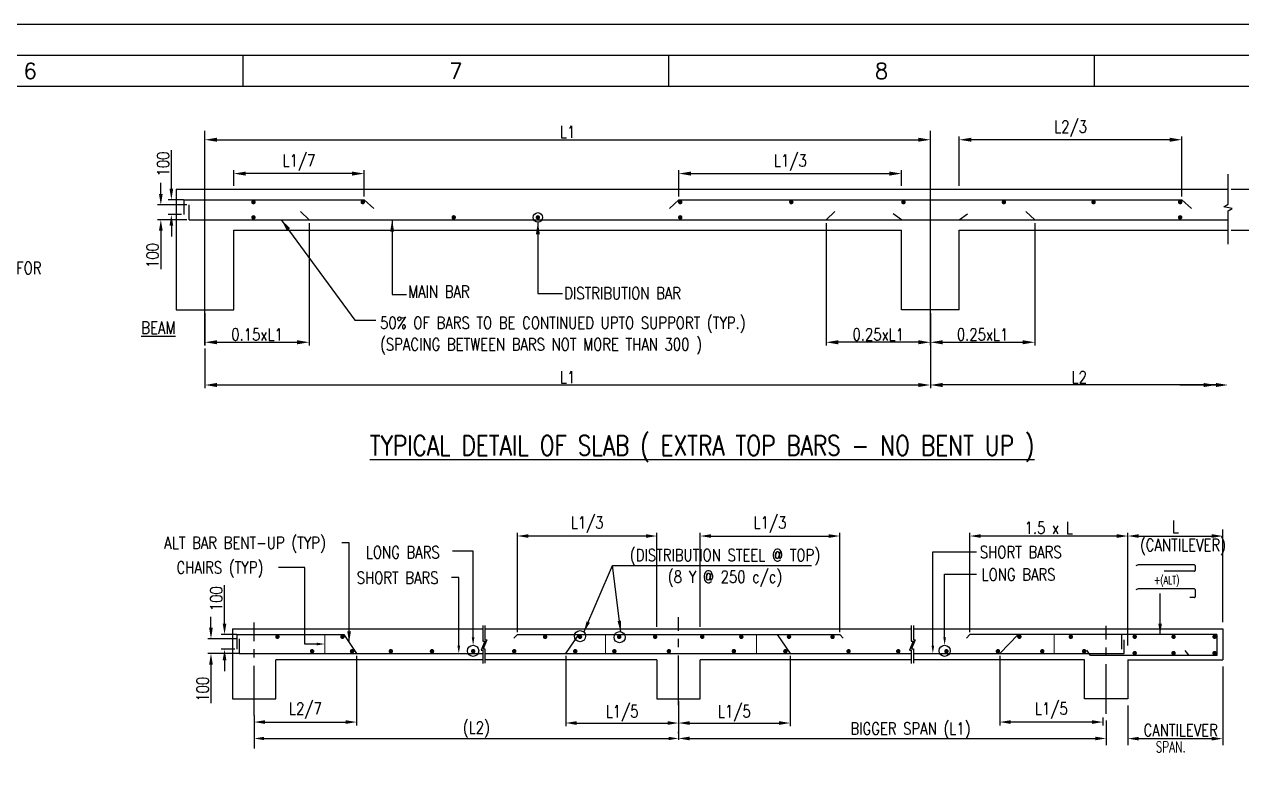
# Model space of a CAD drawing. Extents: x -69352 to 1013721, y -547461 to -186867.
# Drawn here: x 565119 to 592756, y -289501 to -272741 of the extents above; entities that cross this region are included whole.
import ezdxf
from ezdxf.enums import TextEntityAlignment as Align

# ---------------------------------------------------------------- set-up
doc = ezdxf.new("R2010")
doc.units = 0
doc.header["$LTSCALE"] = 500
doc.header["$MEASUREMENT"] = 0
doc.header["$PDMODE"] = 35
doc.header["$PDSIZE"] = -15
doc.linetypes.add('CENTER2', pattern=[1.125, 0.75, -0.125, 0.125, -0.125])
doc.layers.get('DEFPOINTS').update_dxf_attribs({"color": 4})
for name, color, linetype in [('CENTERLINE', 8, 'CENTER2'), ('col & circal', 8, 'CENTER2'), ('CUTOUT2', 9, 'Continuous'), ('DIM', 5, 'Continuous'), ('dimention', 7, 'Continuous'), ('hat', 8, 'Continuous'), ('other', 5, 'Continuous'), ('PNA', 10, 'Continuous'), ('S-CONCRET LINE', 4, 'Continuous'), ('S-REINFORCEMENT', 6, 'Continuous'), ('S-SCHEDULE', 2, 'Continuous'), ('S-TEXT-1 @ 1', 4, 'Continuous'), ('S-TITLE', 6, 'Continuous'), ('ST', 6, 'Continuous'), ('TXT', 4, 'Continuous')]:
    doc.layers.add(name, color=color, linetype=linetype)
doc.layers.add('LINE', color=253, linetype='Continuous', lineweight=18)
doc.styles.add('ROMANS', font='simplex.shx', dxfattribs={"width": 0.8, "height": 275})
doc.dimstyles.new('5', dxfattribs={"dimtxt": 250, "dimasz": 250, "dimexe": 60, "dimexo": 60, "dimgap": 150, "dimtad": 1, "dimdec": 0, "dimlfac": 0.2, "dimzin": 0, "dimdsep": 46, "dimtxsty": 'ROMANS', "dimcen": -250, "dimclrd": 5, "dimclre": 5, "dimclrt": 4, "dimadec": 0, "dimazin": 0, "dimtfac": 1, "dimtdec": 0, "dimtix": 1, "dimtofl": 0, "dimtmove": 2, "dimatfit": 3, "dimfxl": 0, "dimtolj": 1, "dimtzin": 0, "dimarcsym": 0})
doc.dimstyles.new('Copy of INT2TIMES', dxfattribs={"dimtxt": 300, "dimasz": 275, "dimexe": 75, "dimexo": 75, "dimgap": 40, "dimtad": 1, "dimdec": 0, "dimlfac": 0.5, "dimrnd": 5, "dimzin": 0, "dimdsep": 46, "dimtxsty": 'ROMANS', "dimcen": -1, "dimclrd": 5, "dimclre": 5, "dimclrt": 4, "dimadec": 0, "dimazin": 0, "dimtfac": 1, "dimtdec": 0, "dimtix": 1, "dimtofl": 0, "dimtmove": 2, "dimatfit": 3, "dimfxl": 0, "dimtolj": 1, "dimtzin": 0, "dimarcsym": 0})
doc.dimstyles.new('Copy(2) of Standard', dxfattribs={"dimtxt": 300, "dimasz": 250, "dimexe": 75, "dimexo": 50, "dimgap": 50, "dimtad": 1, "dimdec": 0, "dimrnd": 5, "dimzin": 0, "dimdsep": 46, "dimtxsty": 'ROMANS', "dimcen": 0, "dimclrd": 5, "dimclre": 5, "dimclrt": 4, "dimadec": 0, "dimazin": 0, "dimtfac": 1, "dimtdec": 0, "dimtofl": 0, "dimtmove": 0, "dimatfit": 3, "dimfxl": 0, "dimtolj": 1, "dimtzin": 0, "dimarcsym": 0})
doc.dimstyles.new('INT1', dxfattribs={"dimtxt": 250, "dimasz": 250, "dimexe": 150, "dimexo": 60, "dimgap": 75, "dimtad": 1, "dimdec": 0, "dimzin": 0, "dimdsep": 46, "dimtxsty": 'ROMANS', "dimcen": -250, "dimclrd": 5, "dimclre": 5, "dimclrt": 4, "dimadec": 0, "dimazin": 0, "dimtfac": 1, "dimtdec": 0, "dimtix": 1, "dimtofl": 0, "dimtmove": 2, "dimatfit": 3, "dimfxl": 0, "dimtolj": 1, "dimtzin": 0, "dimarcsym": 0})

# ---------------------------------------------------------------- blocks, each defined once
blk = doc.blocks.new('A1')
at = {"flags": 128}
blk.add_lwpolyline([(0, 0), (82779, 0), (82779, 58231), (0, 58231)], close=True, dxfattribs=at)
at = {"layer": 'PNA'}
for p, q in [((41389, 57739), (41389, 57247)), ((48124, 57739), (48124, 57247)), ((54858, 57739), (54858, 57247))]:
    blk.add_line(p, q, dxfattribs=at)
at = {"layer": 'PNA', "color": 1}
for points in [[(984, 492), (82287, 492), (82287, 57739), (984, 57739)], [(1969, 984), (81794, 984), (81794, 57247), (1969, 57247)]]:
    blk.add_lwpolyline(points, close=True, dxfattribs=at)
at = {"layer": 'PNA', "style": 'ROMANS'}
for s, p in [('6', (38023, 57493)), ('7', (44757, 57493)), ('8', (51491, 57493))]:
    blk.add_text(s, height=246, dxfattribs=at).set_placement(p, align=Align.MIDDLE)
blk = doc.blocks.new('*D41')
at = {"layer": 'DEFPOINTS', "color": 0}
for p in [(589681, -288390), (579972, -288982), (589681, -288952)]:
    blk.add_point(p, dxfattribs=at)
at = {"layer": 'DIM', "color": 5, "lineweight": -2}
for p, q in [((579972, -288832), (579972, -288802)), ((589681, -288540), (589681, -289102)), ((580222, -288952), (589431, -288952))]:
    blk.add_line(p, q, dxfattribs=at)
at = {"layer": 'DIM', "color": 5}
for points in [[(580222, -288910), (580222, -288993), (579972, -288952)], [(589431, -288993), (589431, -288910), (589681, -288952)]]:
    blk.add_solid(points, dxfattribs=at)
blk = doc.blocks.new('*D42')
at = {"layer": 'DEFPOINTS', "color": 0}
for p in [(583631, -284356), (580462, -286464), (583631, -286592)]:
    blk.add_point(p, dxfattribs=at)
at = {"layer": 'TXT', "color": 5, "linetype": 'ByBlock', "lineweight": -2}
for p, q in [((580462, -286414), (580462, -284281)), ((583631, -286542), (583631, -284281))]:
    blk.add_line(p, q, dxfattribs=at)
at = {"layer": 'TXT', "color": 5, "lineweight": -2}
blk.add_line((580712, -284356), (583381, -284356), dxfattribs=at)
at = {"layer": 'TXT', "color": 5}
for points in [[(580712, -284315), (580712, -284398), (580462, -284356)], [(583381, -284398), (583381, -284315), (583631, -284356)]]:
    blk.add_solid(points, dxfattribs=at)
at = {"layer": 'TXT', "color": 4, "insert": (582047, -284097), "char_height": 275, "attachment_point": 5, "style": 'ROMANS'}
blk.add_mtext('\\A1;L1/3', dxfattribs=at)
blk = doc.blocks.new('*D43')
at = {"layer": 'DEFPOINTS', "color": 0}
for p in [(582504, -287023), (579972, -288053), (582504, -288601)]:
    blk.add_point(p, dxfattribs=at)
at = {"layer": 'DIM', "color": 5, "lineweight": -2}
for p, q in [((582504, -287073), (582504, -288676)), ((579972, -288103), (579972, -288676)), ((580222, -288601), (582254, -288601))]:
    blk.add_line(p, q, dxfattribs=at)
at = {"layer": 'DIM', "color": 5}
for points in [[(580222, -288559), (580222, -288643), (579972, -288601)], [(582254, -288643), (582254, -288559), (582504, -288601)]]:
    blk.add_solid(points, dxfattribs=at)
at = {"layer": 'DIM', "color": 4, "insert": (581238, -288381), "char_height": 275, "attachment_point": 5, "style": 'ROMANS'}
blk.add_mtext('\\A1;L1/5', dxfattribs=at)
blk = doc.blocks.new('*D44')
at = {"layer": 'DEFPOINTS', "color": 0}
for p in [(577409, -287023), (579972, -288053), (579972, -288601)]:
    blk.add_point(p, dxfattribs=at)
at = {"layer": 'DIM', "color": 5, "lineweight": -2}
for p, q in [((577409, -287073), (577409, -288676)), ((579972, -288103), (579972, -288676)), ((577659, -288601), (579722, -288601))]:
    blk.add_line(p, q, dxfattribs=at)
at = {"layer": 'DIM', "color": 5}
for points in [[(577659, -288559), (577659, -288643), (577409, -288601)], [(579722, -288643), (579722, -288559), (579972, -288601)]]:
    blk.add_solid(points, dxfattribs=at)
at = {"layer": 'DIM', "color": 4, "insert": (578690, -288381), "char_height": 275, "attachment_point": 5, "style": 'ROMANS'}
blk.add_mtext('\\A1;L1/5', dxfattribs=at)
blk = doc.blocks.new('*D45')
at = {"layer": 'DEFPOINTS', "color": 0}
for p in [(572663, -287023), (570336, -288423), (572663, -288579)]:
    blk.add_point(p, dxfattribs=at)
at = {"layer": 'DIM', "color": 5, "lineweight": -2}
for p, q in [((572663, -287073), (572663, -288654)), ((570336, -288473), (570336, -288654)), ((570586, -288579), (572413, -288579))]:
    blk.add_line(p, q, dxfattribs=at)
at = {"layer": 'DIM', "color": 5}
for points in [[(570586, -288537), (570586, -288621), (570336, -288579)], [(572413, -288621), (572413, -288537), (572663, -288579)]]:
    blk.add_solid(points, dxfattribs=at)
at = {"layer": 'DIM', "color": 4, "insert": (571499, -288319), "char_height": 275, "attachment_point": 5, "style": 'ROMANS'}
blk.add_mtext('\\A1;L2/7', dxfattribs=at)
blk = doc.blocks.new('*D46')
at = {"layer": 'DEFPOINTS', "color": 0}
for p in [(576312, -284356), (576312, -286592), (579480, -286464)]:
    blk.add_point(p, dxfattribs=at)
at = {"layer": 'TXT', "color": 5, "linetype": 'ByBlock', "lineweight": -2}
for p, q in [((576312, -286542), (576312, -284281)), ((579480, -286414), (579480, -284281))]:
    blk.add_line(p, q, dxfattribs=at)
at = {"layer": 'TXT', "color": 5, "lineweight": -2}
blk.add_line((579230, -284356), (576562, -284356), dxfattribs=at)
at = {"layer": 'TXT', "color": 5}
for points in [[(576562, -284315), (576562, -284398), (576312, -284356)], [(579230, -284398), (579230, -284315), (579480, -284356)]]:
    blk.add_solid(points, dxfattribs=at)
at = {"layer": 'TXT', "color": 4, "insert": (577896, -284097), "char_height": 275, "attachment_point": 5, "style": 'ROMANS'}
blk.add_mtext('\\A1;L1/3', dxfattribs=at)
blk = doc.blocks.new('*D47')
at = {"layer": 'DEFPOINTS', "color": 0}
for p in [(592328, -287165), (590171, -288053), (592328, -288955)]:
    blk.add_point(p, dxfattribs=at)
at = {"layer": 'DIM', "color": 5, "lineweight": -2}
for p, q in [((592328, -287315), (592328, -289105)), ((590171, -288203), (590171, -289105)), ((590421, -288955), (592078, -288955))]:
    blk.add_line(p, q, dxfattribs=at)
at = {"layer": 'DIM', "color": 5}
for points in [[(590421, -288914), (590421, -288997), (590171, -288955)], [(592078, -288997), (592078, -288914), (592328, -288955)]]:
    blk.add_solid(points, dxfattribs=at)
at = {"layer": 'DIM', "color": 4, "insert": (591249, -288880), "char_height": 275, "attachment_point": 5, "style": 'ROMANS'}
blk.add_mtext('\\A1;   ', dxfattribs=at)
blk = doc.blocks.new('*D48')
at = {"layer": 'DEFPOINTS', "color": 0}
for p in [(586583, -284356), (586583, -286592), (590171, -286894)]:
    blk.add_point(p, dxfattribs=at)
at = {"layer": 'DIM', "color": 5, "lineweight": -2}
for p, q in [((586583, -286542), (586583, -284281)), ((589921, -284356), (586833, -284356)), ((590171, -286844), (590171, -284281))]:
    blk.add_line(p, q, dxfattribs=at)
at = {"layer": 'DIM', "color": 5}
for points in [[(586833, -284315), (586833, -284398), (586583, -284356)], [(589921, -284398), (589921, -284315), (590171, -284356)]]:
    blk.add_solid(points, dxfattribs=at)
at = {"layer": 'DIM', "color": 4, "insert": (588377, -284169), "char_height": 275, "attachment_point": 5, "style": 'ROMANS'}
blk.add_mtext('\\A1;1.5 x L', dxfattribs=at)
blk = doc.blocks.new('*D49')
at = {"layer": 'DEFPOINTS', "color": 0}
for p in [(590171, -284356), (592328, -284356), (592328, -286464)]:
    blk.add_point(p, dxfattribs=at)
at = {"layer": 'DIM', "color": 5, "lineweight": -2}
for p, q in [((590171, -284206), (590171, -284206)), ((590421, -284356), (592078, -284356)), ((592328, -286314), (592328, -284206))]:
    blk.add_line(p, q, dxfattribs=at)
at = {"layer": 'DIM', "color": 5}
for points in [[(590421, -284315), (590421, -284398), (590171, -284356)], [(592078, -284398), (592078, -284315), (592328, -284356)]]:
    blk.add_solid(points, dxfattribs=at)
at = {"layer": 'DIM', "color": 4, "insert": (591249, -284144), "char_height": 275, "attachment_point": 5, "style": 'ROMANS'}
blk.add_mtext('\\A1;L', dxfattribs=at)
blk = doc.blocks.new('*D50')
at = {"layer": 'DEFPOINTS', "color": 0}
for p in [(569664, -286592), (569991, -286592), (569946, -286927)]:
    blk.add_point(p, dxfattribs=at)
at = {"layer": 'TXT', "color": 5, "linetype": 'ByBlock', "lineweight": -2}
for p, q in [((569664, -286342), (569664, -285468)), ((569941, -286592), (569589, -286592)), ((569896, -286927), (569589, -286927)), ((569664, -287177), (569664, -287427))]:
    blk.add_line(p, q, dxfattribs=at)
at = {"layer": 'TXT', "color": 5}
for points in [[(569622, -286342), (569705, -286342), (569664, -286592)], [(569705, -287177), (569622, -287177), (569664, -286927)]]:
    blk.add_solid(points, dxfattribs=at)
at = {"layer": 'TXT', "color": 4, "insert": (569476, -285780), "char_height": 275, "attachment_point": 5, "rotation": 90, "style": 'ROMANS'}
blk.add_mtext('\\A1;100', dxfattribs=at)
blk = doc.blocks.new('*D51')
at = {"layer": 'DEFPOINTS', "color": 0}
for p in [(569998, -286688), (569356, -287023), (570043, -287023)]:
    blk.add_point(p, dxfattribs=at)
at = {"layer": 'DIM', "color": 5, "lineweight": -2}
for p, q in [((569356, -286438), (569356, -286188)), ((569948, -286688), (569281, -286688)), ((569993, -287023), (569281, -287023)), ((569356, -287273), (569356, -288147))]:
    blk.add_line(p, q, dxfattribs=at)
at = {"layer": 'DIM', "color": 5}
for points in [[(569314, -286438), (569397, -286438), (569356, -286688)], [(569397, -287273), (569314, -287273), (569356, -287023)]]:
    blk.add_solid(points, dxfattribs=at)
at = {"layer": 'DIM', "color": 4, "insert": (569168, -287835), "char_height": 275, "attachment_point": 5, "rotation": 90, "style": 'ROMANS'}
blk.add_mtext('\\A1;100', dxfattribs=at)
blk = doc.blocks.new('*D116')
at = {"layer": 'DEFPOINTS', "color": 0}
for p in [(569872, -276129), (569872, -276483), (572836, -276725)]:
    blk.add_point(p, dxfattribs=at)
at = {"layer": 'DIM', "color": 5, "lineweight": -2, "ltscale": 2}
for p, q in [((569872, -276408), (569872, -276054)), ((572836, -276650), (572836, -276054)), ((572561, -276129), (570147, -276129))]:
    blk.add_line(p, q, dxfattribs=at)
at = {"layer": 'DIM', "color": 5}
for points in [[(570147, -276083), (570147, -276175), (569872, -276129)], [(572561, -276175), (572561, -276083), (572836, -276129)]]:
    blk.add_solid(points, dxfattribs=at)
at = {"layer": 'DIM', "color": 4, "insert": (571354, -275880), "char_height": 275, "attachment_point": 5, "style": 'ROMANS'}
blk.add_mtext('\\A1;L1/7', dxfattribs=at)
blk = doc.blocks.new('*D117')
at = {"layer": 'DEFPOINTS', "color": 0}
for p in [(585036, -276129), (585036, -276483), (579981, -276725)]:
    blk.add_point(p, dxfattribs=at)
at = {"layer": 'DIM', "color": 5, "lineweight": -2, "ltscale": 2}
for p, q in [((579981, -276650), (579981, -276054)), ((585036, -276408), (585036, -276054)), ((580256, -276129), (584761, -276129))]:
    blk.add_line(p, q, dxfattribs=at)
at = {"layer": 'DIM', "color": 5}
for points in [[(580256, -276083), (580256, -276175), (579981, -276129)], [(584761, -276175), (584761, -276083), (585036, -276129)]]:
    blk.add_solid(points, dxfattribs=at)
at = {"layer": 'DIM', "color": 4, "insert": (582509, -275880), "char_height": 275, "attachment_point": 5, "style": 'ROMANS'}
blk.add_mtext('\\A1;L1/3', dxfattribs=at)
blk = doc.blocks.new('*D118')
at = {"layer": 'DEFPOINTS', "color": 0}
for p in [(586345, -275361), (586345, -276483), (591400, -276725)]:
    blk.add_point(p, dxfattribs=at)
at = {"layer": 'DIM', "color": 5, "lineweight": -2, "ltscale": 2}
for p, q in [((586345, -276408), (586345, -275286)), ((591125, -275361), (586620, -275361)), ((591400, -276650), (591400, -275286))]:
    blk.add_line(p, q, dxfattribs=at)
at = {"layer": 'DIM', "color": 5}
for points in [[(586620, -275315), (586620, -275406), (586345, -275361)], [(591125, -275406), (591125, -275315), (591400, -275361)]]:
    blk.add_solid(points, dxfattribs=at)
at = {"layer": 'DIM', "color": 4, "insert": (588872, -275111), "char_height": 275, "attachment_point": 5, "style": 'ROMANS'}
blk.add_mtext('\\A1;L2/3', dxfattribs=at)
blk = doc.blocks.new('*D119')
at = {"layer": 'DEFPOINTS', "color": 0}
for p in [(592447, -276483), (593211, -276483), (592447, -277417)]:
    blk.add_point(p, dxfattribs=at)
at = {"layer": 'DIM', "color": 5, "lineweight": -2, "ltscale": 2}
for p, q in [((592522, -276483), (593286, -276483)), ((593211, -277142), (593211, -276758)), ((592522, -277417), (593286, -277417))]:
    blk.add_line(p, q, dxfattribs=at)
at = {"layer": 'DIM', "color": 5}
for points in [[(593257, -276758), (593165, -276758), (593211, -276483)], [(593165, -277142), (593257, -277142), (593211, -277417)]]:
    blk.add_solid(points, dxfattribs=at)
at = {"layer": 'DIM', "color": 4, "insert": (593211, -276950), "char_height": 275, "attachment_point": 5, "rotation": 90, "style": 'ROMANS'}
blk.add_mtext('\\A1;THK.', dxfattribs=at)
blk = doc.blocks.new('*D120')
at = {"layer": 'DEFPOINTS', "color": 0}
for p in [(585690, -275361), (569217, -276483), (585690, -276483)]:
    blk.add_point(p, dxfattribs=at)
at = {"layer": 'DIM', "color": 5, "lineweight": -2, "ltscale": 2}
for p, q in [((569217, -276408), (569217, -275286)), ((569492, -275361), (585415, -275361)), ((585690, -276408), (585690, -275286))]:
    blk.add_line(p, q, dxfattribs=at)
at = {"layer": 'DIM', "color": 5}
for points in [[(569492, -275315), (569492, -275406), (569217, -275361)], [(585415, -275406), (585415, -275315), (585690, -275361)]]:
    blk.add_solid(points, dxfattribs=at)
at = {"layer": 'DIM', "color": 4, "insert": (577454, -275183), "char_height": 275, "attachment_point": 5, "style": 'ROMANS'}
blk.add_mtext('\\A1;L1', dxfattribs=at)
blk = doc.blocks.new('*D149')
at = {"layer": 'DEFPOINTS', "color": 0}
for p in [(571586, -277176), (569217, -279224), (571586, -279958)]:
    blk.add_point(p, dxfattribs=at)
at = {"layer": 'DIM', "color": 5, "lineweight": -2, "ltscale": 2}
for p, q in [((571586, -277251), (571586, -280033)), ((569217, -279299), (569217, -280033)), ((569492, -279958), (571311, -279958))]:
    blk.add_line(p, q, dxfattribs=at)
at = {"layer": 'DIM', "color": 5}
for points in [[(569492, -279912), (569492, -280004), (569217, -279958)], [(571311, -280004), (571311, -279912), (571586, -279958)]]:
    blk.add_solid(points, dxfattribs=at)
at = {"layer": 'DIM', "color": 4, "insert": (570402, -279780), "char_height": 275, "attachment_point": 5, "style": 'ROMANS'}
blk.add_mtext('\\A1;0.15xL1', dxfattribs=at)
blk = doc.blocks.new('*D150')
at = {"layer": 'DEFPOINTS', "color": 0}
for p in [(583321, -277176), (585690, -279224), (583321, -279958)]:
    blk.add_point(p, dxfattribs=at)
at = {"layer": 'DIM', "color": 5, "lineweight": -2, "ltscale": 2}
for p, q in [((583321, -277251), (583321, -280033)), ((585690, -279299), (585690, -280033)), ((585415, -279958), (583596, -279958))]:
    blk.add_line(p, q, dxfattribs=at)
at = {"layer": 'DIM', "color": 5}
for points in [[(583596, -279912), (583596, -280004), (583321, -279958)], [(585415, -280004), (585415, -279912), (585690, -279958)]]:
    blk.add_solid(points, dxfattribs=at)
at = {"layer": 'DIM', "color": 4, "insert": (584506, -279780), "char_height": 275, "attachment_point": 5, "style": 'ROMANS'}
blk.add_mtext('\\A1;0.25xL1', dxfattribs=at)
blk = doc.blocks.new('*D151')
at = {"layer": 'DEFPOINTS', "color": 0}
for p in [(585690, -279224), (569217, -280021), (585690, -280928)]:
    blk.add_point(p, dxfattribs=at)
at = {"layer": 'DIM', "color": 5, "lineweight": -2, "ltscale": 2}
for p, q in [((585690, -279299), (585690, -281003)), ((569217, -280096), (569217, -281003)), ((569492, -280928), (585415, -280928))]:
    blk.add_line(p, q, dxfattribs=at)
at = {"layer": 'DIM', "color": 5}
for points in [[(569492, -280882), (569492, -280974), (569217, -280928)], [(585415, -280974), (585415, -280882), (585690, -280928)]]:
    blk.add_solid(points, dxfattribs=at)
at = {"layer": 'DIM', "color": 4, "insert": (577454, -280751), "char_height": 275, "attachment_point": 5, "style": 'ROMANS'}
blk.add_mtext('\\A1;L1', dxfattribs=at)
blk = doc.blocks.new('*D152')
at = {"layer": 'DEFPOINTS', "color": 0}
for p in [(585690, -279224), (585690, -280928), (592447, -280928)]:
    blk.add_point(p, dxfattribs=at)
at = {"layer": 'DIM', "color": 5, "lineweight": -2, "ltscale": 2}
for p, q in [((585690, -279299), (585690, -281003)), ((592172, -280928), (585965, -280928)), ((592447, -281003), (592447, -281003))]:
    blk.add_line(p, q, dxfattribs=at)
at = {"layer": 'DIM', "color": 5}
for points in [[(585965, -280882), (585965, -280974), (585690, -280928)], [(592172, -280974), (592172, -280882), (592447, -280928)]]:
    blk.add_solid(points, dxfattribs=at)
at = {"layer": 'DIM', "color": 4, "insert": (589069, -280751), "char_height": 275, "attachment_point": 5, "style": 'ROMANS'}
blk.add_mtext('\\A1;L2', dxfattribs=at)
blk = doc.blocks.new('*D156')
at = {"layer": 'DEFPOINTS', "color": 0}
for p in [(588060, -277176), (585690, -279224), (588060, -279958)]:
    blk.add_point(p, dxfattribs=at)
at = {"layer": 'DIM', "color": 5, "lineweight": -2, "ltscale": 2}
for p, q in [((588060, -277251), (588060, -280033)), ((585690, -279299), (585690, -280033)), ((585965, -279958), (587785, -279958))]:
    blk.add_line(p, q, dxfattribs=at)
at = {"layer": 'DIM', "color": 5}
for points in [[(585965, -279912), (585965, -280004), (585690, -279958)], [(587785, -280004), (587785, -279912), (588060, -279958)]]:
    blk.add_solid(points, dxfattribs=at)
at = {"layer": 'DIM', "color": 4, "insert": (586875, -279780), "char_height": 275, "attachment_point": 5, "style": 'ROMANS'}
blk.add_mtext('\\A1;0.25xL1', dxfattribs=at)
blk = doc.blocks.new('*D157')
at = {"layer": 'DEFPOINTS', "color": 0}
for p in [(587265, -287023), (589607, -288423), (587265, -288579)]:
    blk.add_point(p, dxfattribs=at)
at = {"layer": 'DIM', "color": 5, "lineweight": -2}
for p, q in [((587265, -287073), (587265, -288654)), ((589607, -288473), (589607, -288654)), ((589357, -288579), (587515, -288579))]:
    blk.add_line(p, q, dxfattribs=at)
at = {"layer": 'DIM', "color": 5}
for points in [[(587515, -288537), (587515, -288621), (587265, -288579)], [(589357, -288621), (589357, -288537), (589607, -288579)]]:
    blk.add_solid(points, dxfattribs=at)
at = {"layer": 'DIM', "color": 4, "insert": (588436, -288319), "char_height": 275, "attachment_point": 5, "style": 'ROMANS'}
blk.add_mtext('\\A1;L1/5', dxfattribs=at)
blk = doc.blocks.new('*D201')
at = {"layer": 'DEFPOINTS', "color": 0}
for p in [(568456, -276725), (568784, -276725), (568739, -277060)]:
    blk.add_point(p, dxfattribs=at)
at = {"layer": 'TXT', "color": 5, "linetype": 'ByBlock', "lineweight": -2}
for p, q in [((568456, -276475), (568456, -275601)), ((568734, -276725), (568381, -276725)), ((568689, -277060), (568381, -277060)), ((568456, -277310), (568456, -277560))]:
    blk.add_line(p, q, dxfattribs=at)
at = {"layer": 'TXT', "color": 5}
for points in [[(568415, -276475), (568498, -276475), (568456, -276725)], [(568498, -277310), (568415, -277310), (568456, -277060)]]:
    blk.add_solid(points, dxfattribs=at)
at = {"layer": 'TXT', "color": 4, "insert": (568269, -275913), "char_height": 275, "attachment_point": 5, "rotation": 90, "style": 'ROMANS'}
blk.add_mtext('\\A1;100', dxfattribs=at)
blk = doc.blocks.new('*D202')
at = {"layer": 'DEFPOINTS', "color": 0}
for p in [(568861, -276841), (568217, -277176), (568861, -277176)]:
    blk.add_point(p, dxfattribs=at)
at = {"layer": 'DIM', "color": 5, "lineweight": -2}
for p, q in [((568217, -276591), (568217, -276341)), ((568811, -276841), (568142, -276841)), ((568811, -277176), (568142, -277176)), ((568217, -277426), (568217, -278300))]:
    blk.add_line(p, q, dxfattribs=at)
at = {"layer": 'DIM', "color": 5}
for points in [[(568175, -276591), (568259, -276591), (568217, -276841)], [(568259, -277426), (568175, -277426), (568217, -277176)]]:
    blk.add_solid(points, dxfattribs=at)
at = {"layer": 'DIM', "color": 4, "insert": (568029, -277988), "char_height": 275, "attachment_point": 5, "rotation": 90, "style": 'ROMANS'}
blk.add_mtext('\\A1;100', dxfattribs=at)

msp = doc.modelspace()

# ---------------------------------------------------------------- linework, layer by layer
at = {"layer": 'CENTERLINE', "ltscale": 3}
for p, q in [((570335.602, -288426.653), (570335.602, -286321.93)), ((579971.615, -288193.728), (579971.615, -286196.446)), ((589681.293, -288390.228), (589681.293, -286392.946))]:
    msp.add_line(p, q, dxfattribs=at)
at = {"layer": 'col & circal', "linetype": 'CENTER2', "ltscale": 50}
for p, q in [((569217.167, -280020.81), (569217.167, -275158.78)), ((585690.473, -280020.81), (585690.473, -275158.78))]:
    msp.add_line(p, q, dxfattribs=at)
at = {"layer": 'CUTOUT2', "linetype": 'Continuous', "elevation": 0}
msp.add_lwpolyline([(592447.303, -277733.157), (592447.319, -276976.801), (592544.385, -276920.755), (592351.103, -276882.868), (592447.319, -276824.921), (592447.297, -276141.863)], dxfattribs=at)
at = {"layer": 'DIM', "color": 5}
for p, q in [((575307.459, -284702.014), (574837.289, -284702.014)), ((585745.984, -284712.963), (586739.78, -284712.963)), ((571484.954, -285068.09), (570891.851, -285068.09)), ((574982.08, -285294.651), (574814.522, -285294.651)), ((586012.947, -285223.684), (586733.186, -285223.684)), ((571758.456, -286807.605), (571484.954, -286807.605))]:
    msp.add_line(p, q, dxfattribs=at)
at = {"layer": 'DIM'}
for p, q in [((575307.459, -286655.681), (575307.459, -284702.014)), ((585745.984, -286843.048), (585745.984, -284712.963)), ((571484.954, -286807.605), (571484.954, -285068.09)), ((574982.08, -286843.048), (574982.08, -285294.651)), ((586012.947, -286655.681), (586012.947, -285223.684)), ((579971.615, -288441.305), (579971.615, -288981.655)), ((570561.53, -288951.57), (579745.687, -288951.57))]:
    msp.add_line(p, q, dxfattribs=at)
at = {"layer": 'DIM', "color": 8}
for points in [[(575529.735, -286390.305), (575529.735, -286743.393), (575570.406, -286743.393), (575490.714, -286949.081), (575529.735, -286949.081), (575529.735, -287246.305)], [(575576.235, -286390.256), (575576.235, -286713.893), (575616.906, -286713.893), (575537.214, -286919.581), (575576.235, -286919.581), (575576.235, -287246.073)], [(585256.735, -286390.305), (585256.735, -286743.393), (585297.406, -286743.393), (585217.714, -286949.081), (585256.735, -286949.081), (585256.735, -287246.305)], [(585303.235, -286390.256), (585303.235, -286713.893), (585343.906, -286713.893), (585264.214, -286919.581), (585303.235, -286919.581), (585303.235, -287246.073)]]:
    msp.add_lwpolyline(points, dxfattribs=at)
at = {"layer": 'DIM'}
msp.add_solid([(579745.687, -288913.908), (579745.687, -288989.217), (579971.615, -288951.57)], dxfattribs=at)
at = {"layer": 'dimention', "color": 5, "linetype": 'ByBlock'}
msp.add_line((570335.602, -288426.653), (570335.602, -289177.486), dxfattribs=at)
at = {"layer": 'dimention', "color": 5}
for points in [[(574952.036, -286845.534), (575012.126, -286845.534), (574982.08, -287025.802)], [(575277.413, -286655.681), (575337.494, -286655.681), (575307.459, -286835.94)], [(585776.03, -286843.048), (585715.94, -286843.048), (585745.984, -287023.316)], [(586042.994, -286655.681), (585982.904, -286655.681), (586012.947, -286835.94)]]:
    msp.add_solid(points, dxfattribs=at)
at = {"layer": 'dimention', "color": 5, "linetype": 'ByBlock'}
msp.add_solid([(570561.53, -288913.908), (570561.53, -288989.217), (570335.602, -288951.57)], dxfattribs=at)
at = {"layer": 'hat'}
for centre, radius in [((576778.192, -277123.189), 107.407), ((577736.278, -286629.314), 126.431), ((578633.191, -286652.7), 126.431), ((575307.459, -286962.377), 126.431), ((586012.947, -286962.377), 126.431)]:
    msp.add_circle(centre, radius, dxfattribs=at)
at = {"layer": 'LINE'}
for p, q in [((571938.714, -286591.907), (571938.714, -287023.316)), ((578315.737, -286591.907), (578315.737, -287023.316)), ((581741.454, -286591.907), (581741.454, -287023.316)), ((588498.714, -286591.907), (588498.714, -287023.316))]:
    msp.add_line(p, q, dxfattribs=at)
at = {"layer": 'other'}
msp.add_solid([(571758.456, -286777.573), (571758.456, -286837.652), (571938.714, -286807.605)], dxfattribs=at)
at = {"layer": 'S-CONCRET LINE', "color": 130}
for p, q in [((568562.785, -276483.392), (592447.308, -276483.392)), ((568562.785, -276483.392), (568562.785, -279223.585)), ((569871.548, -277417.028), (585036.091, -277417.028)), ((569871.548, -279223.585), (569871.548, -277417.028)), ((585036.091, -279223.585), (585036.091, -277417.028)), ((586344.854, -277417.028), (592447.308, -277417.028)), ((586344.854, -279223.585), (586344.854, -277417.028)), ((568562.785, -279223.585), (569871.548, -279223.585)), ((586344.854, -279223.585), (585036.091, -279223.585)), ((569844.346, -286463.606), (575529.735, -286463.606)), ((569844.346, -286463.606), (569844.346, -288053.25)), ((575576.235, -286463.606), (585256.735, -286463.606)), ((585303.235, -286463.606), (592327.986, -286463.606)), ((592327.986, -286463.606), (592327.986, -287164.921)), ((570826.849, -288053.25), (570826.849, -287164.921)), ((575529.735, -287164.921), (570826.849, -287164.921)), ((579479.943, -287164.921), (575576.235, -287164.921)), ((579479.943, -287164.921), (579479.943, -288053.25)), ((585256.735, -287164.921), (580462.446, -287164.921)), ((580462.446, -288053.25), (580462.446, -287164.921)), ((589188.284, -287164.921), (585303.235, -287164.921)), ((589188.284, -288053.25), (589188.284, -287164.921)), ((590170.787, -287164.921), (590170.787, -288053.25)), ((590170.787, -287164.921), (592327.986, -287164.921)), ((569844.346, -288053.25), (570826.849, -288053.25)), ((579479.943, -288053.25), (580462.446, -288053.25)), ((590170.787, -288053.25), (589188.284, -288053.25))]:
    msp.add_line(p, q, dxfattribs=at)
at = {"layer": 'S-REINFORCEMENT', "linetype": 'ByBlock', "ltscale": 6}
for p, q in [((568738.584, -276724.637), (568738.584, -277059.527)), ((568738.584, -276724.637), (572836.208, -276724.637)), ((568860.95, -277175.784), (568860.95, -276840.893)), ((572836.208, -276724.637), (573050.957, -276921.336)), ((568860.95, -277175.784), (592447.308, -277175.784)), ((571386.099, -276992.506), (571586.195, -277175.784)), ((583521.54, -276992.506), (583321.444, -277175.784)), ((585036.091, -277175.784), (584846.129, -277044.995)), ((586344.854, -277175.784), (586534.816, -277044.995)), ((587859.405, -276992.506), (588059.501, -277175.784))]:
    msp.add_line(p, q, dxfattribs=at)
at = {"layer": 'S-REINFORCEMENT'}
for p, q in [((590403.268, -285013.822), (590353.496, -285036.484)), ((591685.193, -285013.822), (590403.268, -285013.822)), ((591685.193, -285155.377), (590998.228, -285155.377)), ((591700.118, -285028.759), (591700.118, -285140.44)), ((590403.268, -285556.763), (590353.496, -285579.435)), ((591685.193, -285556.763), (590403.268, -285556.763)), ((591695.751, -285748.45), (591577.189, -285748.45)), ((591700.118, -285571.698), (591700.118, -285737.891)), ((569945.955, -286591.907), (572372.076, -286591.907)), ((569945.955, -286591.907), (569945.955, -286926.797)), ((572372.076, -286591.907), (572662.781, -287023.316)), ((576311.816, -286591.907), (576235.73, -286673.431)), ((576311.816, -286591.907), (583630.757, -286591.907)), ((577699.456, -286591.907), (577408.76, -287023.316)), ((582213.448, -286591.907), (582504.154, -287023.316)), ((583630.757, -286591.907), (583706.842, -286673.431)), ((586583.003, -286591.907), (586506.918, -286673.431)), ((591023.29, -286591.907), (586583.003, -286591.907)), ((587265.209, -287023.316), (587685.38, -286591.907)), ((592192.646, -286591.907), (587668.726, -286591.907)), ((590033.357, -286925.424), (590033.357, -286591.907)), ((592192.646, -286591.907), (592192.646, -287066.151)), ((569998.242, -286688.42), (569998.242, -287023.316)), ((590088.345, -287023.316), (590088.345, -286712.721)), ((569998.242, -287023.316), (575529.735, -287023.316)), ((575576.235, -287023.316), (585256.735, -287023.316)), ((585303.235, -287023.316), (590088.345, -287023.316)), ((589323.775, -287066.151), (589240.975, -286944.352)), ((592192.646, -287066.151), (589323.775, -287066.151)), ((591560.968, -287066.151), (591470.224, -286955.265))]:
    msp.add_line(p, q, dxfattribs=at)
at = {"layer": 'S-REINFORCEMENT', "const_width": 50.698, "elevation": 0}
for points in [[(570294.67, -276776.376, 1), (570345.361, -276776.376, 1)], [(572776.015, -276776.376, 1), (572826.707, -276776.376, 1)], [(579984.847, -276776.376, 1), (580035.539, -276776.376, 1)], [(582505.973, -276776.376, 1), (582556.665, -276776.376, 1)], [(585052.298, -276776.376, 1), (585102.99, -276776.376, 1)], [(587332.88, -276776.376, 1), (587383.571, -276776.376, 1)], [(589368.516, -276776.376, 1), (589419.208, -276776.376, 1)], [(591334.358, -276776.376, 1), (591385.049, -276776.376, 1)], [(570294.67, -277123.189, 1), (570345.361, -277123.189, 1)], [(574842.19, -277123.189, 1), (574892.881, -277123.189, 1)], [(576752.846, -277123.189, 1), (576803.538, -277123.189, 1)], [(579984.847, -277123.189, 1), (580035.539, -277123.189, 1)], [(591334.358, -277123.189, 1), (591385.049, -277123.189, 1)]]:
    msp.add_lwpolyline(points, format="xyb", close=True, dxfattribs=at)
at = {"layer": 'S-REINFORCEMENT', "linetype": 'ByBlock', "ltscale": 6, "elevation": 0}
msp.add_lwpolyline([(579766.495, -276921.336), (579981.243, -276724.637), (591399.702, -276724.637), (591614.451, -276921.336)], dxfattribs=at)
at = {"layer": 'S-REINFORCEMENT', "const_width": 50.698}
for points in [[(570838.778, -286642.722, 1), (570889.47, -286642.722, 1)], [(572314.623, -286642.816, 1), (572365.314, -286642.816, 1)], [(576916.143, -286643.444, 1), (576966.834, -286643.444, 1)], [(577708.205, -286643.617, 1), (577758.905, -286643.617, 1)], [(578599.355, -286643.117, 1), (578650.047, -286643.117, 1)], [(579414.769, -286643.117, 1), (579465.46, -286643.117, 1)], [(580535.374, -286643.117, -1), (580484.682, -286643.117, -1)], [(581422.024, -286643.617, -1), (581371.324, -286643.617, -1)], [(582504.524, -286643.617, -1), (582453.824, -286643.617, -1)], [(583442.911, -286646.117, 1), (583493.603, -286646.117, 1)], [(587735.29, -286642.551, -1), (587684.589, -286642.551, -1)], [(588903.159, -286642.98, -1), (588852.467, -286642.98, -1)], [(590302.732, -286642.931, -1), (590353.426, -286642.931, -1)], [(591185.98, -286642.931, -1), (591236.675, -286642.931, -1)], [(592116.506, -286642.931, -1), (592167.201, -286642.931, -1)], [(571626.266, -286971.434, 1), (571676.958, -286971.434, 1)], [(572584.254, -286971.434, -1), (572533.551, -286971.434, -1)], [(573464.298, -286971.434, -1), (573413.594, -286971.434, -1)], [(574399.574, -286971.434, -1), (574348.871, -286971.434, -1)], [(575334.85, -286971.434, -1), (575284.147, -286971.434, -1)], [(576215.881, -286971.434, 1), (576266.573, -286971.434, 1)], [(577601.508, -286971.434, 1), (577652.2, -286971.434, 1)], [(578488.653, -286971.434, 1), (578539.354, -286971.434, 1)], [(579727.623, -286971.434, 1), (579778.315, -286971.434, 1)], [(581202.364, -286968.948, 1), (581253.055, -286968.948, 1)], [(582371.785, -286972.436, 1), (582422.477, -286972.436, 1)], [(583806.295, -286972.436, 1), (583856.986, -286972.436, 1)], [(584934.284, -286972.436, 1), (584984.975, -286972.436, 1)], [(586028.465, -286972.33, 1), (586079.157, -286972.33, 1)], [(587197.219, -286971.876, 1), (587247.911, -286971.876, 1)], [(588204.161, -286972.351, 1), (588254.865, -286972.351, 1)], [(589155.324, -286972.394, 1), (589206.016, -286972.394, 1)], [(590302.732, -287015.127, 1), (590353.426, -287015.127, 1)], [(591185.98, -287015.127, 1), (591236.675, -287015.127, 1)], [(592116.506, -287015.127, 1), (592167.201, -287015.127, 1)]]:
    msp.add_lwpolyline(points, format="xyb", close=True, dxfattribs=at)
at = {"layer": 'ST'}
for centre, start, end in [((591685.193, -285028.759), 0, 90), ((591685.193, -285140.44), 270, 0), ((591685.193, -285571.698), 0, 90), ((591685.193, -285737.891), 270, 0)]:
    msp.add_arc(centre, 14.932, start, end, dxfattribs=at)

# ---------------------------------------------------------------- block references
at = {"xscale": 1.434849416022188, "yscale": 1.434849416022188, "zscale": 1.434849416022188}
msp.add_blockref('A1', (510695.778, -356294.5), dxfattribs=at)

# ---------------------------------------------------------------- texts
at = {"layer": 'S-SCHEDULE', "color": 4, "style": 'ROMANS', "width": 0.7}
msp.add_text('+(ALT)', height=183.3333, dxfattribs=at).set_placement((591055.607, -285369.367), align=Align.MIDDLE)
msp.add_text(' SPAN. ', height=250, dxfattribs=at).set_placement((590684.92, -289144.342), align=Align.MIDDLE_LEFT)
at = {"layer": 'S-TEXT-1 @ 1', "style": 'ROMANS', "width": 0.8}
for s, p in [('TOP EXTRA BARS FOR', (562285.194, -278410.609)), ('MAIN BAR', (573833.303, -278945.829)), ('%%UBEAM', (567774.208, -279764.794))]:
    msp.add_text(s, height=275, dxfattribs=at).set_placement(p)
at = {"layer": 'S-TEXT-1 @ 1', "linetype": 'ByBlock', "style": 'ROMANS', "width": 0.8}
for s, p in [('DISTRIBUTION BAR', (577376.99, -278981.66)), ('50%%% OF BARS TO BE CONTINUED UPTO SUPPORT (TYP.)', (573194.87, -279654.603)), ('(SPACING BETWEEN BARS NOT MORE THAN 300 )', (573194.87, -280142.636))]:
    msp.add_text(s, height=275, dxfattribs=at).set_placement(p)
for s, p in [('ALT BAR BENT-UP (TYP)', (570128.664, -284528.986)), ('(DISTRIBUTION STEEL @ TOP)', (581026.239, -284809.027)), ('(8 Y @ 250 c/c)', (581026.239, -285300.753)), (' (L2)', (575305.964, -288722.977)), ('BIGGER SPAN (L1)', (585237.464, -288747.19))]:
    msp.add_text(s, height=275, dxfattribs=at).set_placement(p, align=Align.MIDDLE)
for s, p in [('(CANTILEVER)', (590446.988, -284559.77)), ('LONG BARS', (572870.919, -284725.746)), ('SHORT BARS', (586812.507, -284720.566)), ('CHAIRS (TYP)', (568571.945, -285071.86)), ('SHORT BARS', (572664.435, -285303.023)), ('LONG BARS', (586851.216, -285230.239)), ('CANTILEVER  ', (590528.733, -288762.684))]:
    msp.add_text(s, height=275, dxfattribs=at).set_placement(p, align=Align.MIDDLE_LEFT)
at = {"layer": 'S-TITLE', "style": 'ROMANS', "width": 0.8}
msp.add_text('%%UTYPICAL DETAIL OF SLAB ( EXTRA TOP BARS - NO BENT UP )', height=450, dxfattribs=at).set_placement((580505.046, -282300.515), align=Align.MIDDLE_CENTER)

# ---------------------------------------------------------------- dimensions: what is measured, and where the dimension line sits
at = {"layer": 'DIM', "ltscale": 2}
for base, p1, p2, text, picture, middle in [((586344.854, -275360.662), (591399.702, -276724.637), (586344.854, -276483.392), 'L2/3', '*D118', (588872.278, -275111.138)), ((585690.473, -275360.662), (569217.167, -276483.392), (585690.473, -276483.392), 'L1', '*D120', (577453.82, -275183.162)), ((569871.548, -276129.112), (572836.208, -276724.637), (569871.548, -276483.392), 'L1/7', '*D116', (571353.878, -275879.588)), ((571586.195, -279957.78), (569217.167, -279223.585), (571586.195, -277175.784), '0.15xL1', '*D149', (570401.681, -279780.28)), ((588059.501, -279957.78), (585690.473, -279223.585), (588059.501, -277175.784), '0.25xL1', '*D156', (586874.987, -279780.28)), ((585690.473, -280928.28), (569217.167, -280020.81), (585690.473, -279223.585), 'L1', '*D151', (577453.82, -280750.78))]:
    dim = msp.add_linear_dim(base=base, p1=p1, p2=p2, text=text, dimstyle='Copy of INT2TIMES', dxfattribs=at)
    dim.commit()
    dim.dimension.update_dxf_attribs({"geometry": picture, "text_midpoint": middle})
for base, p1, p2, text, picture, middle in [((585036.091, -276129.112), (579981.243, -276724.637), (585036.091, -276483.392), 'L1/3', '*D117', (582508.667, -275879.588)), ((583321.444, -279957.78), (585690.473, -279223.585), (583321.444, -277175.784), '0.25xL1', '*D150', (584505.958, -279780.28)), ((585690.473, -280928.28), (592447.255, -280928.28), (585690.473, -279223.585), 'L2', '*D152', (589068.864, -280750.78))]:
    dim = msp.add_linear_dim(base=base, p1=p1, p2=p2, angle=180, text=text, dimstyle='Copy of INT2TIMES', dxfattribs=at)
    dim.commit()
    dim.dimension.update_dxf_attribs({"geometry": picture, "text_midpoint": middle})
at = {"layer": 'DIM'}
for base, p1, p2, picture, middle in [((568216.857, -277175.784), (568860.95, -276840.893), (568860.95, -277175.784), '*D202', (568029.357, -277987.689)), ((569355.757, -287023.31), (569998.242, -286688.42), (570043.307, -287023.31), '*D51', (569168.257, -287835.215))]:
    dim = msp.add_linear_dim(base=base, p1=p1, p2=p2, angle=90, text='100', dimstyle='Copy(2) of Standard', dxfattribs=at)
    dim.commit()
    dim.dimension.update_dxf_attribs({"geometry": picture, "text_midpoint": middle})
at = {"layer": 'DIM', "ltscale": 2}
dim = msp.add_linear_dim(base=(593210.975, -276483.392), p1=(592447.308, -277417.028), p2=(592447.308, -276483.392), angle=90, text='THK.', dimstyle='Copy of INT2TIMES', dxfattribs=at)
dim.commit()
dim.dimension.update_dxf_attribs({"geometry": '*D119', "text_midpoint": (593210.975, -276950.21), "dimtype": 160})
at = {"layer": 'DIM'}
for base, p1, p2, text, dimstyle, override, picture, middle in [((586583.003, -284356.28), (590170.787, -286894.305), (586583.003, -286591.907), '1.5 x L', 'Copy(2) of Standard', {"dimfxl": 60}, '*D48', (588376.895, -284168.78)), ((592327.986, -284356.28), (590170.787, -284356.28), (592327.986, -286463.606), 'L', 'INT1', {"dimexo": 150, "dimlfac": 0.25}, '*D49', (591249.386, -284143.78)), ((572662.781, -288579.013), (570335.602, -288422.936), (572662.781, -287023.316), 'L2/7', 'Copy(2) of Standard', {"dimfxl": 60}, '*D45', (571499.192, -288319.489)), ((579971.615, -288600.955), (577408.76, -287023.316), (579971.615, -288053.25), 'L1/5', 'Copy(2) of Standard', {"dimgap": 10, "dimfxl": 60}, '*D44', (578690.187, -288381.431)), ((582504.154, -288600.955), (579971.615, -288053.25), (582504.154, -287023.316), 'L1/5', 'Copy(2) of Standard', {"dimgap": 10, "dimfxl": 60}, '*D43', (581237.884, -288381.431)), ((592327.986, -288955.192), (590170.787, -288053.25), (592327.986, -287164.921), '   ', 'INT1', {"dimexo": 150, "dimlfac": 0.25}, '*D47', (591249.386, -288880.192)), ((589681.293, -288951.57), (579971.615, -288981.655), (589681.293, -288390.228), ' ', 'INT1', {"dimexo": 150, "dimlfac": 0.25}, '*D41', (584826.454, -288951.57))]:
    dim = msp.add_linear_dim(base=base, p1=p1, p2=p2, text=text, dimstyle=dimstyle, override=override, dxfattribs=at)
    dim.commit()
    dim.dimension.update_dxf_attribs({"geometry": picture, "text_midpoint": middle})
dim = msp.add_linear_dim(base=(587265.209, -288579.013), p1=(589606.787, -288422.936), p2=(587265.209, -287023.316), angle=180, text='L1/5', dimstyle='Copy(2) of Standard', override={"dimfxl": 60}, dxfattribs=at)
dim.commit()
dim.dimension.update_dxf_attribs({"geometry": '*D157', "text_midpoint": (588435.998, -288319.489)})
at = {"layer": 'TXT', "linetype": 'ByBlock'}
for base, p1, p2, picture, middle in [((568456.267, -276724.637), (568738.584, -277059.527), (568783.649, -276724.637), '*D201', (568268.767, -275912.732)), ((569663.638, -286591.907), (569945.955, -286926.797), (569991.019, -286591.907), '*D50', (569476.138, -285780.002))]:
    dim = msp.add_linear_dim(base=base, p1=p1, p2=p2, angle=90, text='100', dimstyle='Copy(2) of Standard', dxfattribs=at)
    dim.commit()
    dim.dimension.update_dxf_attribs({"geometry": picture, "text_midpoint": middle})
for base, p1, p2, picture, middle in [((576311.816, -284356.28), (579479.943, -286463.606), (576311.816, -286591.907), '*D46', (577895.88, -284096.756)), ((583630.757, -284356.28), (580462.446, -286463.606), (583630.757, -286591.907), '*D42', (582046.602, -284096.756))]:
    dim = msp.add_linear_dim(base=base, p1=p1, p2=p2, text='L1/3', dimstyle='Copy(2) of Standard', override={"dimfxl": 60}, dxfattribs=at)
    dim.commit()
    dim.dimension.update_dxf_attribs({"geometry": picture, "text_midpoint": middle})

# ---------------------------------------------------------------- leaders
at = {"layer": 'DIM', "ltscale": 2}
for points in [[(570952.291, -277175.784), (572624.501, -279456.517), (573098.682, -279456.517)], [(573469.27, -277175.784), (573469.27, -278871.111), (573798.109, -278871.111)], [(576778.192, -277230.596), (576778.192, -278850.089), (577338.889, -278850.089)], [(592172.255, -280928.28), (591350.144, -280928.28)]]:
    msp.add_leader(points, dimstyle='Copy of INT2TIMES', dxfattribs=at)
at = {"layer": 'DIM'}
msp.add_leader([(572492.275, -286770.282), (572492.275, -284513.532), (572325.757, -284513.532)], dimstyle='Copy(2) of Standard', override={"dimgap": 10, "dimtad": 0, "dimfxl": 60}, dxfattribs=at)
at = {"layer": 'DIM', "color": 5}
for points in [[(577822.915, -286537.232), (578472.838, -285028.881), (582987.328, -285028.881)], [(578657.599, -286528.647), (578472.838, -285028.881)]]:
    msp.add_leader(points, dimstyle='5', dxfattribs=at)
at = {"layer": 'dimention', "linetype": 'Continuous'}
msp.add_leader([(590905.326, -286591.907), (590905.326, -285850.522), (590905.326, -285659.838)], dimstyle='5', dxfattribs=at)

doc.saveas('drawing.dxf')
